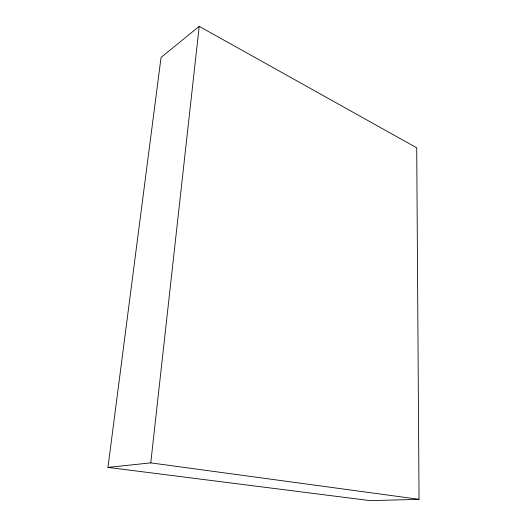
<?xml version="1.0" encoding="UTF-8"?>
<svg xmlns="http://www.w3.org/2000/svg" width="527" height="527" viewBox="0 0 527 527"><rect width="100%" height="100%" fill="white"/><g stroke="black" fill="none" stroke-linecap="round" stroke-linejoin="round"><path stroke-width="0.79" d="M107.956 467.396L150.762 462.877L199.213 26.35L416.712 147.804L419.044 499.313L370.323 500.65L107.956 467.396L161.064 57.41L199.213 26.35M150.762 462.877L419.044 499.313"/></g></svg>
